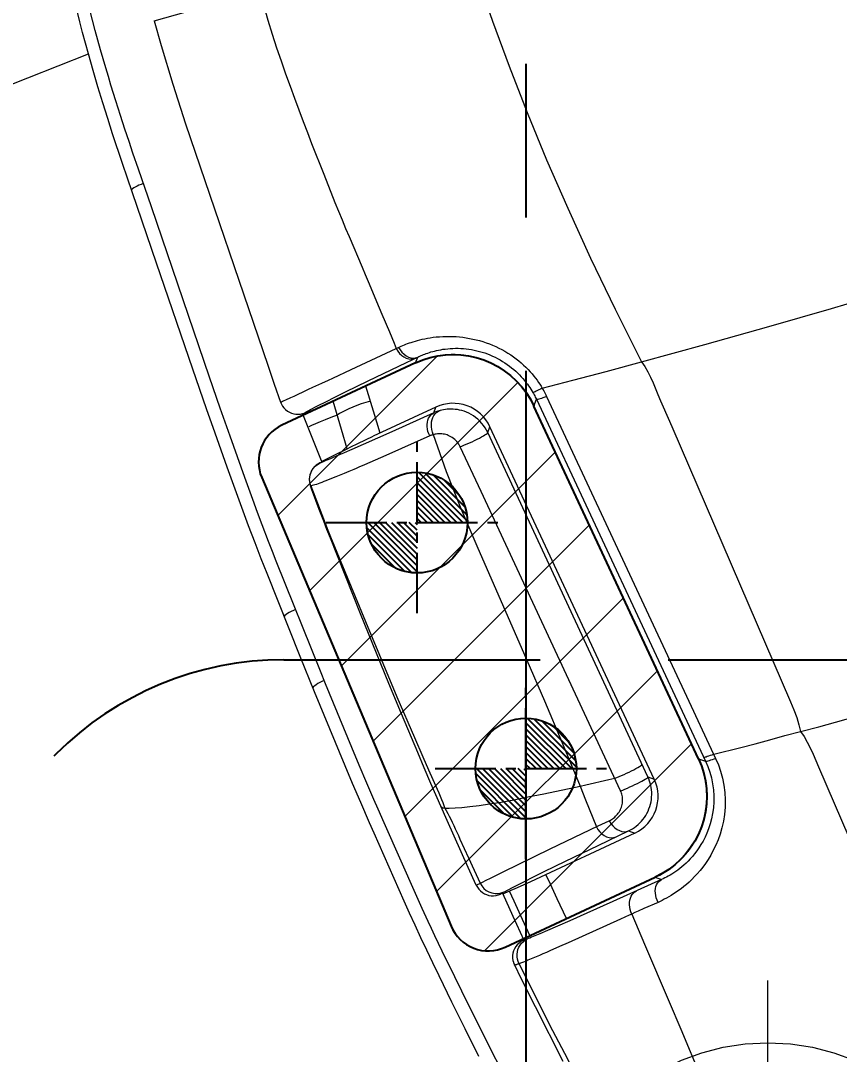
# Model space of a CAD drawing. Header units: inches. Extents: x 160917 to 162189, y -51061 to -50161.
# Drawn here: x 161479.9 to 161500.2, y -50367 to -50341.36 of the extents above; entities that cross this region are included whole.
import ezdxf

# ---------------------------------------------------------------- set-up
doc = ezdxf.new("R2010")
doc.units = ezdxf.units.IN
doc.header["$LTSCALE"] = 2
doc.header["$MEASUREMENT"] = 0
for name, pattern in [('ACAD_ISO02W100', [15, 12, -3]), ('CENTER', [50.8, 31.75, -6.35, 6.35, -6.35]), ('CENTER2', [1.125, 0.75, -0.125, 0.125, -0.125]), ('HIDDEN', [9.525, 6.35, -3.175])]:
    doc.linetypes.add(name, pattern=pattern)
for name, color, linetype in [('DEFAULT_1', 7, 'CENTER'), ('PIN', 4, 'CONTINUOUS'), ('SCREW', 52, 'HIDDEN'), ('y-cut', 7, 'CONTINUOUS'), ('壓塊', 157, 'CONTINUOUS')]:
    doc.layers.add(name, color=color, linetype=linetype)
for name, color, linetype, lineweight in [('dim', 3, 'CONTINUOUS', 15), ('PRODUCT', 1, 'CONTINUOUS', 15), ('截面', 191, 'CONTINUOUS', 15), ('枕位', 75, 'CONTINUOUS', 15), ('螺絲', 42, 'ACAD_ISO02W100', 15)]:
    doc.layers.add(name, color=color, linetype=linetype, lineweight=lineweight)
doc.styles.add('ROMANC', font='romanc', dxfattribs={"width": 0.6, "height": 1})

# ---------------------------------------------------------------- blocks, each defined once
blk = doc.blocks.new('20160823.165622')
at = {"layer": '截面', "linetype": 'Continuous', "ltscale": 0.3}
h = blk.add_hatch(dxfattribs=at)
h.set_pattern_fill('ANSI31', color=256, scale=15, style=0)
h.set_pattern_definition([(45, (-3383.3948, 1002.8706), (-1.3258252, 1.3258252), [])])
h.paths.add_polyline_path([(-73.824, 61.266, 1), (-92.824, 61.266, 1)])
h.paths.add_polyline_path([(-22.197, 84.62, 0.373533), (-22.044, 83.982), (-17.561, 80.78), (-17.398, 80.674), (-17.228, 80.584), (-17.053, 80.509), (-16.871, 80.45), (-16.682, 80.406), (-16.492, 80.379), (-16.3, 80.369), (-16.106, 80.375), (-15.915, 80.399), (-15.727, 80.439), (-15.542, 80.495), (-15.363, 80.567), (-15.192, 80.655), (-15.028, 80.757), (-14.874, 80.873), (-14.732, 81.001), (-14.601, 81.141), (-14.481, 81.295), (-6.885, 91.928), (-6.779, 92.091), (-6.689, 92.26), (-6.615, 92.435), (-6.555, 92.618), (-6.511, 92.807), (-6.484, 92.997), (-6.474, 93.19), (-6.481, 93.384), (-6.504, 93.575), (-6.545, 93.764), (-6.602, 93.95), (-6.674, 94.128), (-6.761, 94.3), (-6.864, 94.465), (-6.98, 94.619), (-7.108, 94.761), (-7.249, 94.893), (-7.403, 95.013), (-12.093, 98.364, 0.382846), (-12.756, 98.29), (-13.983, 96.876), (-15.164, 95.437), (-16.3, 93.973), (-17.39, 92.485), (-18.435, 90.971), (-19.438, 89.428), (-20.4, 87.855), (-21.32, 86.252)])
h.paths.add_polyline_path([(-3.987, 77.836), (-3.979, 77.644), (-3.954, 77.453), (-3.912, 77.264), (-3.854, 77.08), (-3.78, 76.902), (-3.691, 76.73), (-3.588, 76.568), (-3.471, 76.416), (-3.34, 76.274), (-3.199, 76.144), (-3.048, 76.028), (-2.886, 75.925), (-2.714, 75.835), (2.724, 73.299, 0.401701), (3.379, 73.522), (4.215, 75.163), (5.025, 76.816), (5.808, 78.481), (6.564, 80.157), (7.293, 81.844), (7.996, 83.545), (8.673, 85.26), (9.324, 86.988), (9.949, 88.728, 0.385263), (9.688, 89.347), (4.684, 91.68), (4.503, 91.755), (4.32, 91.812), (4.133, 91.854), (3.942, 91.879), (3.748, 91.888), (3.555, 91.879), (3.363, 91.854), (3.173, 91.812), (2.989, 91.754), (2.811, 91.68), (2.638, 91.59), (2.476, 91.487), (2.323, 91.369), (2.18, 91.238), (2.051, 91.097), (1.935, 90.946), (1.832, 90.784), (1.742, 90.612), (-3.779, 78.772), (-3.854, 78.591), (-3.912, 78.408), (-3.953, 78.221), (-3.978, 78.03)])
h.paths.add_polyline_path([(-5.724, 139.049), (-5.562, 128.95), (-5.55, 128.785), (-5.523, 128.627), (-5.479, 128.473), (-5.418, 128.324), (-5.342, 128.179), (-5.252, 128.045), (-5.148, 127.921), (-5.031, 127.808), (-4.904, 127.708), (-4.767, 127.622), (-4.62, 127.551), (-4.469, 127.495), (-4.314, 127.456), (-4.155, 127.434), (-3.99, 127.427), (9.395, 127.642), (9.56, 127.653), (9.718, 127.681), (9.872, 127.725), (10.021, 127.785), (10.166, 127.862), (10.3, 127.951), (10.424, 128.055), (10.537, 128.173), (10.637, 128.3), (10.723, 128.437), (10.794, 128.583), (10.85, 128.735), (10.889, 128.89), (10.911, 129.049), (10.918, 129.214), (10.76, 139.065, 0.409527), (10.26, 139.557), (-5.224, 139.557, 0.418916)])
h.paths.add_polyline_path([(-93.609, 92.793), (-93.598, 92.6), (-93.571, 92.41), (-93.527, 92.221), (-93.467, 92.038), (-93.392, 91.862), (-93.302, 91.692), (-93.196, 91.529), (-87.589, 83.68), (-87.469, 83.527), (-87.339, 83.387), (-87.197, 83.26), (-87.043, 83.144), (-86.879, 83.041), (-86.707, 82.954), (-86.528, 82.882), (-86.342, 82.825), (-86.153, 82.785), (-85.961, 82.761), (-85.766, 82.755), (-85.573, 82.765), (-85.382, 82.792), (-85.193, 82.836), (-85.01, 82.896), (-84.834, 82.971), (-84.665, 83.061), (-84.501, 83.167), (-81.445, 85.35, 0.414214), (-81.213, 86.745), (-88.229, 96.567, 0.414214), (-89.624, 96.799), (-92.686, 94.612), (-92.838, 94.492), (-92.978, 94.362), (-93.105, 94.22), (-93.221, 94.067), (-93.323, 93.903), (-93.411, 93.732), (-93.482, 93.553), (-93.539, 93.367), (-93.579, 93.179), (-93.602, 92.987)])
h.paths.add_polyline_path([(-111.785, 86.571), (-107.088, 75.443, 0.425093), (-105.745, 74.926), (-102.029, 76.658), (-101.856, 76.748), (-101.694, 76.852), (-101.543, 76.968), (-101.401, 77.098), (-101.269, 77.241), (-101.151, 77.394), (-101.048, 77.557), (-100.958, 77.729), (-100.883, 77.908), (-100.825, 78.092), (-100.783, 78.282), (-100.758, 78.473), (-100.75, 78.666), (-100.758, 78.859), (-100.783, 79.05), (-100.825, 79.235), (-100.882, 79.418), (-100.956, 79.597), (-105.034, 88.343), (-105.124, 88.515), (-105.227, 88.677), (-105.343, 88.829), (-105.473, 88.97), (-105.616, 89.102), (-105.769, 89.219), (-105.931, 89.323), (-106.103, 89.412), (-106.281, 89.486), (-106.465, 89.544), (-106.654, 89.586), (-106.845, 89.611), (-107.037, 89.62), (-107.231, 89.611), (-107.421, 89.586), (-107.607, 89.545), (-107.789, 89.487), (-107.969, 89.413), (-111.286, 87.866, 0.403417)])
h.paths.add_polyline_path([(6.029, 102.701), (6.04, 102.519), (6.066, 102.34), (6.108, 102.163), (6.164, 101.988), (6.233, 101.819), (6.317, 101.657), (6.414, 101.501), (6.524, 101.355), (6.645, 101.218), (6.777, 101.091), (6.919, 100.976), (7.07, 100.873), (7.229, 100.783), (7.395, 100.706), (7.565, 100.644), (7.74, 100.596), (7.921, 100.561), (12.733, 99.863, 0.404229), (13.297, 100.269), (13.602, 102.074), (13.869, 103.881), (14.097, 105.692), (14.286, 107.505), (14.436, 109.321), (14.547, 111.142), (14.62, 112.97), (14.653, 114.804), (14.648, 116.644, 0.410269), (14.148, 117.137), (8.99, 117.137), (8.803, 117.129), (8.62, 117.106), (8.441, 117.068), (8.264, 117.014), (8.091, 116.945), (7.925, 116.863), (7.767, 116.767), (7.616, 116.658), (7.476, 116.537), (7.347, 116.404), (7.228, 116.261), (7.122, 116.109), (7.03, 115.948), (6.951, 115.78), (6.887, 115.606), (6.838, 115.43), (6.803, 115.248), (6.784, 115.062), (6.032, 102.885)])
h.paths.add_polyline_path([(-9.989, 114.513), (-9.984, 112.88), (-9.966, 111.248), (-9.933, 109.616), (-9.886, 107.984), (-9.826, 106.353), (-9.751, 104.722), (-9.663, 103.091, 0.356031), (-9.235, 102.625), (-4.838, 101.987), (-4.633, 101.967), (-4.431, 101.966), (-4.231, 101.983), (-4.032, 102.018), (-3.835, 102.073), (-3.646, 102.144), (-3.464, 102.233), (-3.289, 102.339), (-3.126, 102.459), (-2.975, 102.594), (-2.835, 102.744), (-2.711, 102.904), (-2.603, 103.075), (-2.509, 103.256), (-2.434, 103.444), (-2.376, 103.636), (-2.336, 103.834), (-2.313, 104.038), (-1.58, 115.926), (-1.577, 116.128), (-1.592, 116.327), (-1.625, 116.522), (-1.675, 116.716), (-1.743, 116.905), (-1.828, 117.086), (-1.929, 117.259), (-2.046, 117.424), (-2.176, 117.576), (-2.32, 117.715), (-2.477, 117.842), (-2.643, 117.954), (-2.819, 118.049), (-3.004, 118.129), (-3.194, 118.191), (-3.387, 118.236), (-3.584, 118.263), (-3.787, 118.273), (-9.457, 118.273, 0.408821), (-9.957, 117.782), (-9.98, 116.147)])
h.paths.add_polyline_path([(-117.289, 114.429), (-117.278, 113.089), (-117.245, 111.75), (-117.188, 110.413), (-117.108, 109.078), (-117.005, 107.746), (-116.879, 106.413), (-116.73, 105.082), (-116.557, 103.75), (-116.36, 102.42, 0.411006), (-115.229, 101.585), (-112.19, 102.026), (-112.009, 102.06), (-111.833, 102.108), (-111.663, 102.171), (-111.498, 102.247), (-111.338, 102.338), (-111.187, 102.441), (-111.045, 102.556), (-110.912, 102.683), (-110.791, 102.82), (-110.682, 102.967), (-110.585, 103.122), (-110.501, 103.285), (-110.431, 103.453), (-110.375, 103.628), (-110.334, 103.806), (-110.308, 103.984), (-110.297, 104.166), (-110.3, 104.35), (-110.855, 113.353), (-110.875, 113.54), (-110.91, 113.721), (-110.959, 113.898), (-111.023, 114.071), (-111.102, 114.24), (-111.194, 114.4), (-111.3, 114.552), (-111.418, 114.696), (-111.548, 114.828), (-111.688, 114.949), (-111.839, 115.059), (-111.997, 115.155), (-112.162, 115.237), (-112.335, 115.306), (-112.512, 115.359), (-112.691, 115.397), (-112.874, 115.42), (-113.061, 115.428), (-116.289, 115.428, 0.41394)])
h.paths.add_polyline_path([(-99.071, 114.42), (-99.068, 114.217), (-98.561, 105.996), (-98.539, 105.794), (-98.5, 105.598), (-98.443, 105.408), (-98.369, 105.222), (-98.277, 105.042), (-98.171, 104.872), (-98.049, 104.712), (-97.911, 104.563), (-97.762, 104.428), (-97.601, 104.307), (-97.429, 104.2), (-97.249, 104.11), (-97.061, 104.038), (-96.867, 103.982), (-96.67, 103.944), (-96.472, 103.924), (-96.272, 103.923), (-96.07, 103.939), (-93.042, 104.307, 0.379232), (-92.163, 105.3), (-92.163, 115.564, 0.414214), (-93.163, 116.564), (-96.863, 116.564), (-97.065, 116.555), (-97.262, 116.528), (-97.455, 116.483), (-97.644, 116.421), (-97.829, 116.341), (-98.005, 116.246), (-98.172, 116.134), (-98.329, 116.007), (-98.473, 115.868), (-98.603, 115.716), (-98.72, 115.551), (-98.821, 115.378), (-98.905, 115.196), (-98.974, 115.007), (-99.024, 114.813), (-99.057, 114.618)])
at = {"layer": 'y-cut', "linetype": 'ByBlock'}
for p, q in [((-107.969, 89.413), (-111.286, 87.866)), ((-100.956, 79.597), (-105.034, 88.343)), ((-111.785, 86.571), (-107.088, 75.443)), ((-105.745, 74.926), (-102.029, 76.658))]:
    blk.add_line(p, q, dxfattribs=at)
for points in [[(-107.969, 89.413), (-107.789, 89.487), (-107.607, 89.545), (-107.421, 89.586), (-107.231, 89.611), (-107.037, 89.62), (-106.845, 89.611), (-106.654, 89.586), (-106.465, 89.544), (-106.281, 89.486), (-106.103, 89.412), (-105.931, 89.323), (-105.769, 89.219), (-105.616, 89.102), (-105.473, 88.97), (-105.343, 88.829), (-105.227, 88.677), (-105.124, 88.515), (-105.034, 88.343)], [(-100.956, 79.597), (-100.882, 79.418), (-100.825, 79.235), (-100.783, 79.05), (-100.758, 78.859), (-100.75, 78.666), (-100.758, 78.473), (-100.783, 78.282), (-100.825, 78.092), (-100.883, 77.908), (-100.958, 77.729), (-101.048, 77.557), (-101.151, 77.394), (-101.269, 77.241), (-101.401, 77.098), (-101.543, 76.968), (-101.694, 76.852), (-101.856, 76.748), (-102.029, 76.658)]]:
    blk.add_lwpolyline(points, dxfattribs=at)
for centre, start, end in [((-110.863, 86.96), 115, 202.88), ((-106.167, 75.832), 202.88, 295)]:
    blk.add_arc(centre, 1, start, end, dxfattribs=at)
blk = doc.blocks.new('20140813.092309')
at = {"layer": '螺絲', "color": 137, "linetype": 'CENTER', "ltscale": 0.25}
for p, q in [((0, -7.042), (0, 7.042)), ((-7, 0), (7, 0))]:
    blk.add_line(p, q, dxfattribs=at)
at = {"layer": '螺絲', "color": 137, "linetype": 'Continuous'}
blk.add_lwpolyline([(-1.443, 2.5), (-2.887, 0), (-1.443, -2.5), (1.443, -2.5), (2.887, 0), (1.443, 2.5)], close=True, dxfattribs=at)
at = {"layer": '螺絲', "color": 137, "linetype": 'HIDDEN'}
blk.add_circle((0, 0), 5.5, dxfattribs=at)
at = {"layer": '螺絲', "color": 137}
for radius in [5, 3]:
    blk.add_circle((0, 0), radius, dxfattribs=at)
at = {"layer": 'dim', "style": 'ROMANC', "width": 0.8}
blk.add_text('M6', height=3.1716, dxfattribs=at).set_placement((-2.976, -1.589))

msp = doc.modelspace()

# ---------------------------------------------------------------- hatches: boundary and pattern name
at = {"layer": 'PIN', "linetype": 'Continuous'}
h = msp.add_hatch(dxfattribs=at)
h.set_pattern_fill('ANSI31', color=6, scale=0.833333, angle=90, style=0)
h.set_pattern_definition([(135, (161660.7966, -50365.67762), (-0.073656956, -0.073656956), [])])
h.paths.add_polyline_path([(161489.728, -50353.811), (161488.478, -50353.811, 0.414214), (161489.728, -50355.061)])
h.paths.add_polyline_path([(161489.728, -50352.561), (161489.728, -50353.811), (161490.978, -50353.811, 0.414214)])
h = msp.add_hatch(dxfattribs=at)
h.set_pattern_fill('ANSI31', color=6, scale=0.833333, angle=90, style=0)
h.set_pattern_definition([(135, (161663.4966, -50371.77762), (-0.073656956, -0.073656956), [])])
h.paths.add_polyline_path([(161492.428, -50359.911), (161491.178, -50359.911, 0.414214), (161492.428, -50361.161)])
h.paths.add_polyline_path([(161492.428, -50358.661), (161492.428, -50359.911), (161493.678, -50359.911, 0.414214)])

# ---------------------------------------------------------------- linework, layer by layer
at = {"layer": 'DEFAULT_1', "color": 2, "linetype": 'CENTER', "ltscale": 0.3}
msp.add_line((161492.428, -50289.092), (161492.428, -50388.532), dxfattribs=at)
at = {"layer": 'PIN', "color": 6, "linetype": 'CENTER2'}
for p, q in [((161489.728, -50356.061), (161489.728, -50351.561)), ((161487.478, -50353.811), (161491.978, -50353.811)), ((161492.428, -50362.161), (161492.428, -50357.661)), ((161490.178, -50359.911), (161494.678, -50359.911))]:
    msp.add_line(p, q, dxfattribs=at)
at = {"layer": 'PIN', "color": 6, "linetype": 'Continuous'}
for centre in [(161489.728, -50353.811), (161492.428, -50359.911)]:
    msp.add_circle(centre, 1.25, dxfattribs=at)
at = {"layer": 'PRODUCT', "linetype": 'ByBlock'}
for p, q in [((161483.21, -50341.365), (161490.871, -50339.21)), ((161482.376, -50343.718), (161482.26, -50343.355)), ((161482.485, -50344.053), (161482.376, -50343.718)), ((161482.587, -50344.364), (161482.485, -50344.053)), ((161483.99, -50343.921), (161486.025, -50349.906)), ((161482.684, -50344.652), (161482.587, -50344.364)), ((161482.819, -50345.047), (161482.684, -50344.652)), ((161482.546, -50345.267), (161482.425, -50344.91)), ((161483.142, -50345.981), (161482.819, -50345.047)), ((161487.416, -50345.168), (161487.693, -50345.87)), ((161484.581, -50350.207), (161483.142, -50345.981)), ((161488.517, -50347.833), (161488.787, -50348.489)), ((161500.006, -50348.501), (161501.425, -50348.085)), ((161498.45, -50348.948), (161500.006, -50348.501)), ((161496.865, -50349.394), (161498.45, -50348.948)), ((161495.294, -50349.825), (161496.865, -50349.394)), ((161488.092, -50350.017), (161489.089, -50349.553)), ((161489.089, -50349.553), (161489.211, -50349.495)), ((161489.466, -50349.842), (161489.744, -50349.709)), ((161489.692, -50349.852), (161489.744, -50349.709)), ((161486.025, -50349.906), (161486.189, -50350.381)), ((161486.375, -50351.399), (161489.692, -50349.852)), ((161488.514, -50350.299), (161489.466, -50349.842)), ((161494.414, -50350.062), (161495.294, -50349.825)), ((161484.508, -50350.991), (161484.169, -50350.011)), ((161484.848, -50350.976), (161484.581, -50350.207)), ((161487.532, -50350.279), (161487.638, -50350.23)), ((161487.638, -50350.23), (161488.092, -50350.017)), ((161493.591, -50350.279), (161494.414, -50350.062)), ((161486.189, -50350.381), (161486.344, -50350.823)), ((161487.037, -50350.505), (161487.142, -50350.456)), ((161487.653, -50350.798), (161488.46, -50350.427)), ((161487.951, -50350.573), (161488.514, -50350.299)), ((161488.647, -50351.05), (161488.46, -50350.427)), ((161492.831, -50350.476), (161493.591, -50350.279)), ((161486.471, -50350.77), (161486.601, -50350.711)), ((161486.601, -50350.711), (161486.682, -50350.673)), ((161486.682, -50350.673), (161486.746, -50350.643)), ((161486.746, -50350.643), (161486.941, -50350.55)), ((161486.941, -50350.55), (161487.037, -50350.505)), ((161487.466, -50350.814), (161487.691, -50350.701)), ((161487.691, -50350.701), (161487.951, -50350.573)), ((161492.552, -50350.777), (161492.469, -50350.64)), ((161492.499, -50350.687), (161492.568, -50350.805)), ((161492.603, -50350.585), (161492.598, -50350.584)), ((161492.627, -50350.922), (161492.687, -50350.755)), ((161492.687, -50350.755), (161496.881, -50359.731)), ((161492.923, -50350.647), (161492.94, -50350.682)), ((161484.721, -50351.597), (161484.508, -50350.991)), ((161485.091, -50351.668), (161484.848, -50350.976)), ((161486.378, -50350.81), (161486.385, -50350.808)), ((161487.049, -50351.028), (161487.087, -50351.008)), ((161487.087, -50351.008), (161487.134, -50350.983)), ((161487.134, -50350.983), (161487.192, -50350.953)), ((161487.192, -50350.953), (161487.295, -50350.9)), ((161487.295, -50350.9), (161487.466, -50350.814)), ((161487.653, -50350.798), (161487.346, -50350.934)), ((161487.853, -50351.501), (161487.652, -50350.803)), ((161488.134, -50350.95), (161488.038, -50350.991)), ((161490.197, -50350.947), (161488.643, -50351.672)), ((161490.146, -50351.088), (161490.197, -50350.947)), ((161492.627, -50350.922), (161492.552, -50350.778)), ((161492.568, -50350.805), (161492.627, -50350.922)), ((161492.627, -50350.922), (161496.705, -50359.667)), ((161495.831, -50350.944), (161496.042, -50351.428)), ((161486.891, -50351.113), (161486.96, -50351.081)), ((161486.891, -50351.113), (161487.368, -50352.31)), ((161487.01, -50351.049), (161487.028, -50351.039)), ((161487.028, -50351.039), (161487.049, -50351.028)), ((161487.806, -50351.109), (161487.751, -50351.146)), ((161488.813, -50351.592), (161488.647, -50351.05)), ((161490.146, -50351.088), (161489.106, -50351.558)), ((161487.993, -50351.98), (161487.853, -50351.501)), ((161491.48, -50351.581), (161491.534, -50351.433)), ((161495.611, -50360.176), (161491.534, -50351.433)), ((161496.042, -50351.428), (161498.985, -50358.256)), ((161485.021, -50352.438), (161484.721, -50351.597)), ((161485.458, -50352.695), (161485.091, -50351.668)), ((161488.263, -50351.851), (161488.643, -50351.672)), ((161489.106, -50351.558), (161488.396, -50351.875)), ((161490.042, -50351.663), (161488.956, -50352.147)), ((161495.454, -50360.119), (161491.48, -50351.581)), ((161487.672, -50352.138), (161487.993, -50351.98)), ((161488.115, -50352), (161487.918, -50352.085)), ((161487.993, -50351.98), (161488.084, -50351.936)), ((161488.084, -50351.936), (161488.263, -50351.851)), ((161488.396, -50351.875), (161488.115, -50352)), ((161491.32, -50353.039), (161490.801, -50351.929)), ((161487.362, -50352.293), (161487.473, -50352.236)), ((161487.473, -50352.236), (161487.672, -50352.138)), ((161487.918, -50352.085), (161487.725, -50352.168)), ((161488.956, -50352.147), (161488.424, -50352.381)), ((161485.385, -50353.441), (161485.021, -50352.438)), ((161487.321, -50352.332), (161487.368, -50352.31)), ((161487.325, -50352.331), (161487.321, -50352.332)), ((161487.339, -50352.327), (161487.325, -50352.331)), ((161488.036, -50352.546), (161487.923, -50352.592)), ((161488.157, -50352.496), (161488.036, -50352.546)), ((161485.654, -50353.235), (161485.458, -50352.695)), ((161485.877, -50352.694), (161490.573, -50363.822)), ((161487.567, -50352.734), (161487.467, -50352.775)), ((161487.716, -50352.674), (161487.567, -50352.734)), ((161487.923, -50352.592), (161487.716, -50352.674)), ((161494.776, -50360.464), (161491.32, -50353.039)), ((161485.775, -50353.562), (161485.654, -50353.235)), ((161485.553, -50353.895), (161485.385, -50353.441)), ((161485.888, -50353.865), (161485.775, -50353.562)), ((161487.413, -50353.777), (161487.304, -50353.488)), ((161487.324, -50353.506), (161487.449, -50353.829)), ((161487.493, -50353.983), (161487.413, -50353.777)), ((161485.713, -50354.317), (161485.553, -50353.895)), ((161486.046, -50354.279), (161485.888, -50353.865)), ((161487.579, -50354.201), (161487.493, -50353.983)), ((161485.865, -50354.71), (161485.713, -50354.317)), ((161486.143, -50354.531), (161486.046, -50354.279)), ((161488.329, -50356.077), (161487.579, -50354.201)), ((161486.236, -50354.766), (161486.143, -50354.531)), ((161486.009, -50355.075), (161485.865, -50354.71)), ((161487.332, -50357.499), (161486.236, -50354.766)), ((161486.832, -50357.13), (161486.009, -50355.075)), ((161488.526, -50356.564), (161488.329, -50356.077)), ((161488.446, -50356.265), (161489.23, -50358.129)), ((161489.031, -50357.8), (161488.526, -50356.564)), ((161487.189, -50358.01), (161486.832, -50357.13)), ((161487.458, -50357.809), (161487.332, -50357.499)), ((161488.114, -50359.393), (161487.458, -50357.809)), ((161489.342, -50358.551), (161489.031, -50357.8)), ((161487.945, -50359.84), (161487.189, -50358.01)), ((161489.23, -50358.129), (161489.664, -50359.142)), ((161499.688, -50358.873), (161501.686, -50358.32)), ((161489.745, -50359.511), (161489.342, -50358.551)), ((161499.237, -50358.992), (161499.688, -50358.873)), ((161489.664, -50359.142), (161489.873, -50359.624)), ((161488.296, -50359.83), (161488.114, -50359.393)), ((161497.084, -50359.557), (161497.755, -50359.391)), ((161489.908, -50359.895), (161489.745, -50359.511)), ((161489.873, -50359.624), (161490.015, -50359.945)), ((161496.732, -50359.727), (161496.705, -50359.667)), ((161496.705, -50359.667), (161496.754, -50359.781)), ((161496.705, -50359.667), (161496.881, -50359.731)), ((161488.13, -50360.28), (161487.945, -50359.84)), ((161488.484, -50360.273), (161488.296, -50359.83)), ((161490.074, -50360.278), (161489.908, -50359.895)), ((161490.015, -50359.945), (161490.228, -50360.424)), ((161494.485, -50360.186), (161494.63, -50360.152)), ((161495.454, -50360.119), (161495.611, -50360.176)), ((161488.331, -50360.753), (161488.13, -50360.28)), ((161488.658, -50360.678), (161488.484, -50360.273)), ((161490.479, -50361.197), (161490.074, -50360.278)), ((161493.77, -50360.346), (161493.907, -50360.686)), ((161488.548, -50361.254), (161488.331, -50360.753)), ((161488.764, -50360.922), (161488.658, -50360.678)), ((161493.907, -50360.686), (161494.174, -50361.356)), ((161488.912, -50361.26), (161488.764, -50360.922)), ((161488.662, -50361.514), (161488.548, -50361.254)), ((161489.721, -50363.08), (161488.912, -50361.26)), ((161490.998, -50362.363), (161490.479, -50361.197)), ((161494.222, -50361.333), (161494.494, -50361.205)), ((161495.127, -50361.511), (161492.538, -50362.718)), ((161493.026, -50361.905), (161494.222, -50361.333)), ((161494.221, -50361.816), (161494.973, -50361.455)), ((161494.973, -50361.455), (161495.127, -50361.511)), ((161491.862, -50362.473), (161493.026, -50361.905)), ((161493.405, -50362.21), (161494.221, -50361.816)), ((161491.003, -50362.129), (161491.143, -50362.433)), ((161492.883, -50362.465), (161493.405, -50362.21)), ((161491.196, -50362.801), (161490.998, -50362.363)), ((161491.143, -50362.433), (161491.293, -50362.756)), ((161491.661, -50362.572), (161491.862, -50362.473)), ((161492.602, -50362.604), (161492.883, -50362.465)), ((161493.035, -50362.779), (161492.925, -50362.538)), ((161491.266, -50362.77), (161491.331, -50362.737)), ((161491.331, -50362.737), (161491.462, -50362.671)), ((161491.462, -50362.671), (161491.532, -50362.636)), ((161491.532, -50362.636), (161491.661, -50362.572)), ((161491.917, -50364.339), (161495.632, -50362.607)), ((161492.094, -50362.861), (161492.244, -50362.784)), ((161492.244, -50362.784), (161492.411, -50362.7)), ((161492.538, -50362.718), (161492.286, -50362.834)), ((161492.411, -50362.7), (161492.602, -50362.604)), ((161493.203, -50363.143), (161493.035, -50362.779)), ((161495.789, -50362.664), (161494.584, -50363.211)), ((161495.632, -50362.607), (161495.789, -50362.664)), ((161491.843, -50363.003), (161491.799, -50363.023)), ((161491.843, -50363.003), (161492.1, -50363.571)), ((161491.905, -50363.002), (161491.852, -50363.024)), ((161491.859, -50362.985), (161491.887, -50362.969)), ((161491.887, -50362.969), (161491.909, -50362.957)), ((161492.021, -50362.952), (161491.905, -50363.002)), ((161491.909, -50362.957), (161491.937, -50362.942)), ((161491.937, -50362.942), (161491.988, -50362.916)), ((161491.988, -50362.916), (161492.094, -50362.861)), ((161492.132, -50363.196), (161492.021, -50362.952)), ((161492.286, -50362.834), (161492.152, -50362.894)), ((161489.856, -50363.38), (161489.721, -50363.08)), ((161492.3, -50363.566), (161492.132, -50363.196)), ((161493.431, -50363.633), (161493.203, -50363.143)), ((161494.584, -50363.211), (161493.938, -50363.5)), ((161495.703, -50363.229), (161495.355, -50363.385)), ((161490.005, -50363.705), (161489.856, -50363.38)), ((161492.1, -50363.571), (161492.373, -50364.166)), ((161492.526, -50364.055), (161492.3, -50363.566)), ((161493.938, -50363.5), (161493.518, -50363.686)), ((161490.086, -50363.878), (161490.005, -50363.705)), ((161493.431, -50363.633), (161492.529, -50364.061)), ((161493.21, -50363.821), (161492.959, -50363.93)), ((161493.518, -50363.686), (161493.21, -50363.821)), ((161494.773, -50363.647), (161493.477, -50364.229)), ((161492.529, -50364.061), (161492.364, -50364.146)), ((161492.648, -50364.061), (161492.568, -50364.094)), ((161492.772, -50364.009), (161492.648, -50364.061)), ((161492.959, -50363.93), (161492.772, -50364.009)), ((161492.568, -50364.094), (161492.522, -50364.113)), ((161493.263, -50364.324), (161493.022, -50364.432)), ((161493.477, -50364.229), (161493.263, -50364.324)), ((161490.665, -50365.079), (161490.353, -50364.439)), ((161492.097, -50364.551), (161492.097, -50364.61)), ((161492.765, -50364.543), (161492.477, -50364.665)), ((161492.849, -50364.507), (161492.765, -50364.543)), ((161492.936, -50364.47), (161492.849, -50364.507)), ((161493.022, -50364.432), (161492.936, -50364.47)), ((161492.143, -50364.782), (161492.143, -50364.782)), ((161492.258, -50364.752), (161492.733, -50365.701)), ((161492.477, -50364.665), (161492.447, -50364.677)), ((161491.013, -50365.787), (161490.665, -50365.079)), ((161490.921, -50366.369), (161490.591, -50365.702)), ((161491.249, -50366.26), (161491.013, -50365.787)), ((161492.733, -50365.701), (161493.09, -50366.404)), ((161495.976, -50365.695), (161496.268, -50366.373)), ((161491.264, -50367.052), (161490.921, -50366.369)), ((161491.584, -50366.924), (161491.249, -50366.26)), ((161496.268, -50366.373), (161497.074, -50368.284)), ((161493.09, -50366.404), (161493.38, -50366.971)), ((161491.791, -50367.328), (161491.584, -50366.924)), ((161493.38, -50366.971), (161493.694, -50367.576))]:
    msp.add_line(p, q, dxfattribs=at)
for points in [[(161490.871, -50339.21), (161491.22, -50340.278), (161491.6, -50341.374), (161492.011, -50342.496), (161492.457, -50343.643), (161492.941, -50344.814), (161493.466, -50346.015), (161494.031, -50347.253), (161494.641, -50348.523), (161495.294, -50349.825)], [(161481.578, -50342.185), (161481.506, -50341.922), (161481.435, -50341.657), (161481.367, -50341.391), (161481.3, -50341.123), (161481.235, -50340.853), (161481.172, -50340.582), (161481.111, -50340.31), (161481.052, -50340.036), (161480.995, -50339.761)], [(161481.812, -50341.848), (161481.746, -50341.605), (161481.68, -50341.355), (161481.615, -50341.097), (161481.55, -50340.83), (161481.486, -50340.555), (161481.422, -50340.271)], [(161485.838, -50340.626), (161485.933, -50340.994), (161486.032, -50341.352), (161486.136, -50341.7), (161486.246, -50342.037), (161486.358, -50342.364), (161486.47, -50342.681), (161486.581, -50342.99), (161486.691, -50343.29), (161486.903, -50343.865)], [(161483.21, -50341.365), (161483.382, -50341.981), (161483.673, -50342.94), (161483.99, -50343.921)], [(161482.009, -50342.537), (161481.944, -50342.314), (161481.878, -50342.084), (161481.812, -50341.848)], [(161482.425, -50344.91), (161482.181, -50344.171), (161482.058, -50343.789), (161481.936, -50343.4), (161481.816, -50343.003), (161481.696, -50342.598), (161481.578, -50342.185)], [(161482.26, -50343.355), (161482.137, -50342.962), (161482.074, -50342.753), (161482.009, -50342.537)], [(161486.903, -50343.865), (161487.008, -50344.141), (161487.112, -50344.409), (161487.416, -50345.168)], [(161484.169, -50350.011), (161483.271, -50347.377), (161482.546, -50345.267)], [(161482.942, -50345.403), (161482.887, -50345.424), (161482.834, -50345.445), (161482.785, -50345.468), (161482.742, -50345.49), (161482.705, -50345.512), (161482.677, -50345.532), (161482.657, -50345.55), (161482.648, -50345.564)], [(161487.693, -50345.87), (161487.782, -50346.091), (161487.87, -50346.306), (161487.956, -50346.515), (161488.042, -50346.719), (161488.368, -50347.48)], [(161488.368, -50347.48), (161488.444, -50347.659), (161488.517, -50347.833)], [(161488.787, -50348.489), (161488.852, -50348.643), (161489.041, -50349.083)], [(161489.041, -50349.083), (161489.101, -50349.223), (161489.157, -50349.361), (161489.211, -50349.495)], [(161489.211, -50349.495), (161489.303, -50349.452), (161489.338, -50349.437), (161489.375, -50349.421), (161489.413, -50349.405), (161489.453, -50349.389), (161489.495, -50349.373), (161489.54, -50349.357), (161489.586, -50349.342), (161489.635, -50349.326), (161489.686, -50349.31), (161489.74, -50349.295), (161489.797, -50349.28), (161489.857, -50349.266), (161489.92, -50349.252), (161489.987, -50349.239), (161490.057, -50349.228), (161490.13, -50349.217), (161490.205, -50349.209), (161490.284, -50349.202), (161490.364, -50349.197), (161490.446, -50349.194), (161490.53, -50349.194), (161490.614, -50349.196), (161490.698, -50349.2), (161490.782, -50349.207), (161490.866, -50349.217), (161490.949, -50349.228), (161491.032, -50349.243), (161491.115, -50349.259), (161491.197, -50349.278), (161491.279, -50349.3), (161491.36, -50349.324), (161491.441, -50349.35), (161491.522, -50349.38), (161491.602, -50349.411), (161491.68, -50349.446), (161491.757, -50349.483), (161491.833, -50349.522), (161491.908, -50349.563), (161491.98, -50349.607), (161492.051, -50349.653), (161492.119, -50349.701), (161492.186, -50349.75), (161492.25, -50349.801), (161492.312, -50349.853), (161492.371, -50349.907), (161492.428, -50349.961), (161492.481, -50350.015), (161492.532, -50350.07), (161492.579, -50350.124), (161492.624, -50350.178), (161492.666, -50350.231), (161492.705, -50350.283), (161492.74, -50350.334), (161492.773, -50350.383), (161492.803, -50350.43), (161492.831, -50350.476)], [(161489.27, -50349.468), (161489.309, -50349.531), (161489.355, -50349.588), (161489.406, -50349.637), (161489.461, -50349.677), (161489.519, -50349.706), (161489.578, -50349.724), (161489.636, -50349.731), (161489.692, -50349.726), (161489.744, -50349.709)], [(161489.211, -50349.495), (161489.25, -50349.558), (161489.296, -50349.615), (161489.348, -50349.664), (161489.404, -50349.704), (161489.462, -50349.733), (161489.521, -50349.751), (161489.58, -50349.758), (161489.636, -50349.752), (161489.689, -50349.735)], [(161490.049, -50349.722), (161489.971, -50349.744), (161489.897, -50349.769), (161489.826, -50349.795), (161489.757, -50349.822), (161489.692, -50349.852)], [(161489.744, -50349.709), (161489.771, -50349.696), (161489.798, -50349.684), (161489.827, -50349.671), (161489.857, -50349.658), (161489.889, -50349.645), (161489.923, -50349.632), (161489.958, -50349.619), (161489.995, -50349.607), (161490.034, -50349.594), (161490.074, -50349.581), (161490.117, -50349.569), (161490.163, -50349.557), (161490.211, -50349.546), (161490.261, -50349.535), (161490.314, -50349.525), (161490.37, -50349.515), (161490.428, -50349.507), (161490.488, -50349.5), (161490.55, -50349.495), (161490.615, -50349.492), (161490.68, -50349.49), (161490.746, -50349.49), (161490.813, -50349.493), (161490.88, -50349.497), (161490.947, -50349.504), (161491.014, -50349.512), (161491.08, -50349.523), (161491.146, -50349.535), (161491.212, -50349.55), (161491.277, -50349.567), (161491.343, -50349.586), (161491.407, -50349.606), (161491.472, -50349.63), (161491.536, -50349.655), (161491.6, -50349.682), (161491.663, -50349.712), (161491.725, -50349.743), (161491.786, -50349.777), (161491.846, -50349.813), (161491.905, -50349.85), (161491.963, -50349.889), (161492.018, -50349.93), (161492.073, -50349.972), (161492.125, -50350.015), (161492.175, -50350.06), (161492.223, -50350.105), (161492.269, -50350.15), (161492.313, -50350.196), (161492.354, -50350.242), (161492.393, -50350.288), (161492.429, -50350.334), (161492.463, -50350.379), (161492.495, -50350.423), (161492.524, -50350.465), (161492.551, -50350.506), (161492.575, -50350.546), (161492.598, -50350.584)], [(161489.988, -50349.739), (161490.148, -50349.697), (161490.315, -50349.667), (161490.487, -50349.649), (161490.664, -50349.645), (161490.844, -50349.656), (161491.025, -50349.682), (161491.204, -50349.723), (161491.38, -50349.778), (161491.55, -50349.848), (161491.709, -50349.93), (161491.858, -50350.022), (161491.994, -50350.122), (161492.119, -50350.228), (161492.231, -50350.339), (161492.331, -50350.453), (161492.421, -50350.569), (161492.499, -50350.687)], [(161490.885, -50349.66), (161490.779, -50349.651), (161490.676, -50349.646), (161490.577, -50349.645), (161490.481, -50349.65), (161490.388, -50349.658), (161490.298, -50349.669), (161490.212, -50349.684), (161490.129, -50349.702), (161490.049, -50349.722)], [(161491.22, -50349.726), (161491.105, -50349.698), (161490.994, -50349.676)], [(161489.692, -50349.852), (161489.836, -50349.791), (161489.982, -50349.741)], [(161492.469, -50350.64), (161492.377, -50350.511), (161492.277, -50350.389), (161492.169, -50350.276), (161492.056, -50350.172), (161491.939, -50350.079), (161491.818, -50349.996), (161491.696, -50349.923), (161491.576, -50349.86), (161491.455, -50349.807), (161491.336, -50349.763)], [(161495.294, -50349.825), (161495.379, -50349.943), (161495.454, -50350.07), (161495.52, -50350.205), (161495.581, -50350.346), (161495.701, -50350.639)], [(161487.142, -50350.456), (161487.368, -50350.354), (161487.532, -50350.279)], [(161492.831, -50350.476), (161492.788, -50350.499), (161492.748, -50350.52), (161492.712, -50350.538), (161492.68, -50350.554), (161492.653, -50350.566), (161492.63, -50350.576), (161492.614, -50350.582), (161492.603, -50350.585)], [(161492.831, -50350.476), (161492.85, -50350.51), (161492.869, -50350.544), (161492.888, -50350.578), (161492.906, -50350.613), (161492.923, -50350.647)], [(161492.598, -50350.584), (161492.614, -50350.612), (161492.63, -50350.64), (161492.645, -50350.669), (161492.659, -50350.698), (161492.674, -50350.726), (161492.687, -50350.755)], [(161492.94, -50350.682), (161492.894, -50350.701), (161492.851, -50350.717), (161492.812, -50350.731), (161492.778, -50350.742), (161492.748, -50350.751), (161492.724, -50350.757), (161492.706, -50350.759), (161492.693, -50350.759), (161492.687, -50350.755)], [(161492.94, -50350.682), (161496.526, -50358.363), (161497.131, -50359.658)], [(161495.701, -50350.639), (161495.764, -50350.79), (161495.831, -50350.944)], [(161486.344, -50350.823), (161486.345, -50350.822), (161486.347, -50350.822), (161486.349, -50350.821), (161486.351, -50350.821), (161486.354, -50350.82), (161486.358, -50350.818)], [(161486.344, -50350.823), (161486.366, -50350.874), (161486.394, -50350.923), (161486.429, -50350.968)], [(161486.362, -50350.817), (161486.367, -50350.815), (161486.372, -50350.813), (161486.393, -50350.804)], [(161486.393, -50350.804), (161486.402, -50350.801), (161486.421, -50350.792)], [(161486.421, -50350.792), (161486.432, -50350.787), (161486.471, -50350.77)], [(161486.429, -50350.968), (161486.469, -50351.009), (161486.514, -50351.045), (161486.563, -50351.074), (161486.616, -50351.097), (161486.671, -50351.113), (161486.726, -50351.122), (161486.782, -50351.123), (161486.836, -50351.119), (161486.889, -50351.107)], [(161487.346, -50350.934), (161487.094, -50351.045), (161486.989, -50351.09), (161486.897, -50351.129)], [(161488.038, -50350.991), (161487.951, -50351.031), (161487.873, -50351.071), (161487.806, -50351.109)], [(161488.571, -50350.797), (161488.456, -50350.833), (161488.345, -50350.87), (161488.237, -50350.91), (161488.134, -50350.95)], [(161491.48, -50351.581), (161491.45, -50351.521), (161491.415, -50351.462), (161491.376, -50351.406), (161491.332, -50351.351), (161491.284, -50351.298), (161491.233, -50351.25), (161491.18, -50351.206), (161491.124, -50351.166), (161491.067, -50351.131), (161491.01, -50351.1), (161490.953, -50351.074), (161490.896, -50351.052), (161490.84, -50351.035), (161490.784, -50351.021), (161490.73, -50351.01), (161490.677, -50351.003), (161490.625, -50350.998), (161490.574, -50350.996), (161490.525, -50350.997), (161490.477, -50351), (161490.43, -50351.005), (161490.385, -50351.012), (161490.342, -50351.021), (161490.3, -50351.032)], [(161486.96, -50351.081), (161486.96, -50351.081), (161486.961, -50351.08), (161486.962, -50351.079), (161486.963, -50351.078), (161486.965, -50351.077), (161486.967, -50351.075), (161486.969, -50351.073), (161486.972, -50351.071), (161486.976, -50351.069), (161486.98, -50351.067), (161486.985, -50351.064), (161486.99, -50351.061), (161486.996, -50351.057), (161487.003, -50351.053), (161487.01, -50351.049)], [(161487.751, -50351.145), (161487.592, -50351.206), (161487.449, -50351.262), (161487.322, -50351.313)], [(161490.042, -50351.663), (161490.017, -50351.607), (161489.998, -50351.549), (161489.985, -50351.491), (161489.978, -50351.432), (161489.978, -50351.375), (161489.984, -50351.32), (161489.997, -50351.268), (161490.016, -50351.221), (161490.041, -50351.178), (161490.071, -50351.141), (161490.107, -50351.111), (161490.146, -50351.088)], [(161490.131, -50351.631), (161490.109, -50351.569), (161490.093, -50351.506), (161490.085, -50351.441), (161490.083, -50351.377), (161490.089, -50351.315), (161490.102, -50351.256), (161490.121, -50351.202), (161490.147, -50351.153), (161490.178, -50351.111), (161490.215, -50351.076), (161490.256, -50351.049), (161490.3, -50351.032)], [(161490.3, -50351.032), (161490.273, -50351.039), (161490.247, -50351.048), (161490.221, -50351.057), (161490.195, -50351.066), (161490.17, -50351.077), (161490.146, -50351.088)], [(161487.322, -50351.313), (161487.21, -50351.362), (161487.111, -50351.407), (161487.046, -50351.438)], [(161490.131, -50351.631), (161490.115, -50351.635), (161490.1, -50351.64), (161490.085, -50351.645), (161490.071, -50351.651), (161490.056, -50351.656), (161490.042, -50351.663)], [(161490.801, -50351.929), (161490.784, -50351.896), (161490.764, -50351.863), (161490.742, -50351.832), (161490.718, -50351.802), (161490.69, -50351.773), (161490.662, -50351.747), (161490.632, -50351.723), (161490.6, -50351.701), (161490.568, -50351.682), (161490.535, -50351.665), (161490.503, -50351.651), (161490.471, -50351.639), (161490.439, -50351.63), (161490.407, -50351.622), (161490.377, -50351.617), (161490.346, -50351.613), (161490.317, -50351.611), (161490.288, -50351.61), (161490.26, -50351.611), (161490.232, -50351.613), (161490.206, -50351.616), (161490.18, -50351.62), (161490.155, -50351.625), (161490.131, -50351.631)], [(161490.131, -50351.631), (161490.45, -50352.544), (161490.814, -50353.462), (161491.207, -50354.387), (161492.451, -50357.227)], [(161490.801, -50351.929), (161490.852, -50351.91), (161490.908, -50351.887), (161490.968, -50351.861), (161491.03, -50351.834), (161491.094, -50351.805), (161491.156, -50351.775), (161491.217, -50351.745), (161491.274, -50351.716), (161491.327, -50351.688), (161491.373, -50351.662), (161491.412, -50351.638), (161491.443, -50351.618), (161491.465, -50351.602), (161491.477, -50351.589), (161491.48, -50351.581)], [(161487.581, -50352.229), (161487.491, -50352.266), (161487.451, -50352.283), (161487.414, -50352.298), (161487.383, -50352.31), (161487.358, -50352.32), (161487.339, -50352.327)], [(161487.725, -50352.168), (161487.629, -50352.209), (161487.581, -50352.229)], [(161487.117, -50352.52), (161487.092, -50352.571), (161487.073, -50352.625), (161487.062, -50352.68), (161487.057, -50352.736), (161487.06, -50352.793), (161487.069, -50352.848), (161487.085, -50352.902)], [(161487.095, -50352.902), (161487.074, -50352.83), (161487.065, -50352.755), (161487.069, -50352.68), (161487.085, -50352.607), (161487.113, -50352.537), (161487.152, -50352.473), (161487.202, -50352.416), (161487.26, -50352.368), (161487.325, -50352.331)], [(161487.321, -50352.332), (161487.272, -50352.359), (161487.226, -50352.391), (161487.185, -50352.429), (161487.148, -50352.473), (161487.117, -50352.52)], [(161488.424, -50352.381), (161488.287, -50352.441), (161488.221, -50352.469), (161488.157, -50352.496)], [(161487.467, -50352.775), (161487.417, -50352.795), (161487.368, -50352.815), (161487.32, -50352.833), (161487.274, -50352.85), (161487.231, -50352.865), (161487.192, -50352.877), (161487.158, -50352.887), (161487.13, -50352.893), (161487.109, -50352.898), (161487.095, -50352.902)], [(161487.304, -50353.488), (161487.114, -50352.978), (161487.085, -50352.902)], [(161487.095, -50352.902), (161487.093, -50352.902), (161487.091, -50352.902), (161487.089, -50352.902), (161487.088, -50352.902), (161487.086, -50352.902), (161487.085, -50352.902)], [(161487.095, -50352.902), (161487.149, -50353.048), (161487.324, -50353.506)], [(161487.449, -50353.829), (161487.515, -50353.996), (161487.584, -50354.165), (161488.446, -50356.265)], [(161486.717, -50355.969), (161486.662, -50355.992), (161486.608, -50356.017), (161486.559, -50356.043), (161486.516, -50356.069), (161486.481, -50356.093), (161486.454, -50356.116), (161486.436, -50356.137), (161486.435, -50356.139)], [(161492.451, -50357.227), (161492.886, -50358.234), (161493.326, -50359.274), (161493.77, -50360.346)], [(161487.426, -50357.73), (161487.37, -50357.754), (161487.317, -50357.779), (161487.268, -50357.805), (161487.225, -50357.831), (161487.19, -50357.856), (161487.163, -50357.879), (161487.145, -50357.899), (161487.144, -50357.901)], [(161498.985, -50358.256), (161499.069, -50358.456), (161499.141, -50358.645), (161499.197, -50358.823), (161499.237, -50358.992)], [(161497.755, -50359.391), (161498.108, -50359.296), (161498.472, -50359.195), (161498.849, -50359.092), (161499.237, -50358.992)], [(161499.237, -50358.992), (161499.326, -50359.119), (161499.405, -50359.256), (161499.478, -50359.401), (161499.546, -50359.552)], [(161497.131, -50359.658), (161497.199, -50359.816), (161497.256, -50359.979), (161497.302, -50360.148), (161497.337, -50360.325), (161497.36, -50360.508), (161497.37, -50360.689), (161497.366, -50360.869), (161497.349, -50361.048), (161497.323, -50361.218), (161497.287, -50361.381), (161497.241, -50361.535), (161497.191, -50361.68), (161497.135, -50361.815), (161497.074, -50361.939), (161497.011, -50362.055), (161496.947, -50362.163), (161496.879, -50362.262), (161496.812, -50362.354), (161496.744, -50362.44), (161496.676, -50362.519), (161496.608, -50362.592), (161496.54, -50362.661), (161496.472, -50362.725), (161496.406, -50362.784), (161496.34, -50362.839), (161496.275, -50362.89), (161496.211, -50362.937), (161496.149, -50362.98), (161496.088, -50363.02), (161496.029, -50363.058), (161495.971, -50363.092), (161495.914, -50363.124), (161495.859, -50363.153), (161495.806, -50363.18), (161495.754, -50363.206), (161495.703, -50363.229)], [(161496.805, -50359.923), (161496.782, -50359.855), (161496.758, -50359.79), (161496.732, -50359.727)], [(161497.084, -50359.557), (161497.038, -50359.575), (161496.996, -50359.591), (161496.957, -50359.605), (161496.923, -50359.616), (161496.894, -50359.625), (161496.87, -50359.63), (161496.852, -50359.633), (161496.839, -50359.633), (161496.833, -50359.629)], [(161497.131, -50359.658), (161497.086, -50359.676), (161497.043, -50359.693), (161497.005, -50359.707), (161496.971, -50359.718), (161496.941, -50359.727), (161496.917, -50359.732), (161496.899, -50359.735), (161496.887, -50359.735), (161496.881, -50359.731)], [(161499.546, -50359.552), (161499.68, -50359.87), (161505.045, -50372.308)], [(161494.986, -50359.998), (161495.046, -50359.968), (161495.103, -50359.939), (161495.155, -50359.911), (161495.201, -50359.885), (161495.24, -50359.862), (161495.27, -50359.842), (161495.292, -50359.825), (161495.305, -50359.813), (161495.307, -50359.805)], [(161496.881, -50359.731), (161496.937, -50359.862), (161496.985, -50359.998), (161497.025, -50360.139), (161497.055, -50360.286), (161497.076, -50360.438), (161497.086, -50360.588), (161497.086, -50360.737), (161497.076, -50360.883), (161497.057, -50361.024), (161497.03, -50361.157), (161496.996, -50361.284), (161496.957, -50361.403), (161496.914, -50361.513), (161496.868, -50361.615), (161496.819, -50361.71), (161496.768, -50361.798), (161496.716, -50361.879), (161496.663, -50361.954), (161496.61, -50362.024), (161496.557, -50362.089), (161496.503, -50362.149), (161496.45, -50362.205), (161496.397, -50362.256), (161496.344, -50362.305), (161496.292, -50362.349), (161496.241, -50362.39), (161496.191, -50362.428), (161496.142, -50362.463), (161496.094, -50362.496), (161496.047, -50362.526), (161496.002, -50362.553), (161495.957, -50362.579), (161495.914, -50362.603), (161495.871, -50362.625), (161495.83, -50362.645), (161495.789, -50362.664)], [(161496.754, -50359.781), (161496.797, -50359.898), (161496.834, -50360.02), (161496.864, -50360.144), (161496.887, -50360.272), (161496.903, -50360.402), (161496.91, -50360.533), (161496.91, -50360.665), (161496.903, -50360.796), (161496.887, -50360.925), (161496.865, -50361.052), (161496.835, -50361.175)], [(161493.77, -50360.346), (161493.91, -50360.315), (161494.485, -50360.186)], [(161494.63, -50360.152), (161494.681, -50360.133), (161494.738, -50360.11), (161494.798, -50360.085), (161494.86, -50360.057), (161494.923, -50360.028), (161494.986, -50359.998)], [(161494.776, -50360.464), (161494.827, -50360.444), (161494.883, -50360.421), (161494.943, -50360.395), (161495.005, -50360.368), (161495.068, -50360.339), (161495.131, -50360.309), (161495.191, -50360.279), (161495.248, -50360.25), (161495.3, -50360.223), (161495.346, -50360.197), (161495.385, -50360.174), (161495.416, -50360.155), (161495.438, -50360.138), (161495.451, -50360.126), (161495.454, -50360.119)], [(161494.973, -50361.455), (161495.022, -50361.431), (161495.07, -50361.403), (161495.117, -50361.372), (161495.163, -50361.338), (161495.208, -50361.301), (161495.25, -50361.261), (161495.291, -50361.218), (161495.329, -50361.173), (161495.365, -50361.125), (161495.398, -50361.074), (161495.428, -50361.022), (161495.455, -50360.968), (161495.479, -50360.912), (161495.499, -50360.854), (161495.516, -50360.796), (161495.529, -50360.737), (161495.539, -50360.677), (161495.545, -50360.618), (161495.548, -50360.558), (161495.547, -50360.499), (161495.542, -50360.441), (161495.535, -50360.384), (161495.524, -50360.329), (161495.511, -50360.274), (161495.494, -50360.221), (161495.475, -50360.169), (161495.454, -50360.119)], [(161496.891, -50360.303), (161496.879, -50360.221), (161496.864, -50360.143), (161496.846, -50360.067), (161496.827, -50359.994)], [(161490.228, -50360.424), (161490.267, -50360.512), (161490.303, -50360.596), (161490.336, -50360.677), (161490.367, -50360.752), (161490.395, -50360.824), (161490.419, -50360.891)], [(161490.419, -50360.891), (161490.527, -50360.892), (161490.67, -50360.886), (161490.838, -50360.874), (161491.036, -50360.856), (161491.266, -50360.828), (161491.527, -50360.788), (161491.812, -50360.741), (161492.127, -50360.684), (161492.479, -50360.616), (161492.873, -50360.536), (161493.77, -50360.346)], [(161494.494, -50361.205), (161494.522, -50361.191), (161494.549, -50361.176), (161494.576, -50361.158), (161494.602, -50361.139), (161494.628, -50361.118), (161494.652, -50361.095), (161494.676, -50361.071), (161494.698, -50361.046), (161494.718, -50361.019), (161494.737, -50360.991), (161494.755, -50360.961), (161494.771, -50360.931), (161494.784, -50360.9), (161494.796, -50360.868), (161494.806, -50360.836), (161494.814, -50360.803), (161494.82, -50360.77), (161494.824, -50360.738), (161494.826, -50360.705), (161494.826, -50360.672), (161494.824, -50360.64), (161494.82, -50360.609), (161494.814, -50360.579), (161494.807, -50360.549), (161494.798, -50360.52), (161494.788, -50360.491), (161494.776, -50360.464)], [(161496.862, -50361.063), (161496.882, -50360.957), (161496.897, -50360.853), (161496.906, -50360.754), (161496.911, -50360.657), (161496.911, -50360.564), (161496.908, -50360.474), (161496.901, -50360.387)], [(161490.332, -50360.864), (161490.34, -50360.871), (161490.35, -50360.877), (161490.364, -50360.882), (161490.379, -50360.886), (161490.398, -50360.889), (161490.419, -50360.891)], [(161490.419, -50360.891), (161490.454, -50360.955), (161490.49, -50361.022), (161490.526, -50361.093), (161490.563, -50361.167), (161490.6, -50361.244), (161490.637, -50361.324), (161490.675, -50361.406)], [(161494.494, -50361.205), (161494.533, -50361.27), (161494.579, -50361.329), (161494.63, -50361.38), (161494.686, -50361.421), (161494.745, -50361.451), (161494.804, -50361.47), (161494.864, -50361.477), (161494.92, -50361.472), (161494.973, -50361.455)], [(161496.836, -50361.172), (161496.8, -50361.294), (161496.759, -50361.407)], [(161490.591, -50365.702), (161490.273, -50365.051), (161490.119, -50364.732), (161489.968, -50364.417), (161489.822, -50364.105), (161489.679, -50363.798), (161489.541, -50363.495), (161489.407, -50363.196), (161488.662, -50361.514)], [(161490.675, -50361.406), (161490.752, -50361.575), (161490.792, -50361.663), (161491.003, -50362.129)], [(161494.174, -50361.356), (161494.213, -50361.422), (161494.259, -50361.48), (161494.312, -50361.531), (161494.369, -50361.571), (161494.429, -50361.601), (161494.491, -50361.62), (161494.552, -50361.626), (161494.611, -50361.62), (161494.666, -50361.602)], [(161495.632, -50362.607), (161495.744, -50362.551), (161495.852, -50362.489), (161495.959, -50362.419), (161496.063, -50362.342), (161496.165, -50362.257), (161496.262, -50362.166), (161496.354, -50362.068), (161496.441, -50361.963), (161496.521, -50361.855), (161496.593, -50361.743), (161496.657, -50361.628), (161496.714, -50361.513), (161496.762, -50361.399), (161496.802, -50361.284)], [(161496.713, -50361.515), (161496.664, -50361.617), (161496.611, -50361.713), (161496.556, -50361.803), (161496.498, -50361.887), (161496.44, -50361.965), (161496.379, -50362.039), (161496.318, -50362.108), (161496.256, -50362.172), (161496.193, -50362.231), (161496.131, -50362.287), (161496.068, -50362.338), (161496.005, -50362.386), (161495.942, -50362.431)], [(161495.754, -50362.545), (161495.693, -50362.577), (161495.632, -50362.607)], [(161495.879, -50362.472), (161495.816, -50362.51), (161495.754, -50362.545)], [(161491.196, -50362.801), (161491.21, -50362.796), (161491.224, -50362.79), (161491.243, -50362.781), (161491.266, -50362.77)], [(161491.197, -50362.801), (161491.225, -50362.854), (161491.26, -50362.902), (161491.301, -50362.946), (161491.348, -50362.983), (161491.398, -50363.014), (161491.452, -50363.038), (161491.509, -50363.055), (161491.568, -50363.064), (161491.627, -50363.065), (161491.686, -50363.059), (161491.744, -50363.045), (161491.799, -50363.024)], [(161491.293, -50362.756), (161491.334, -50362.823), (161491.384, -50362.882), (161491.444, -50362.931), (161491.512, -50362.969), (161491.585, -50362.996), (161491.661, -50363.009), (161491.738, -50363.009), (161491.814, -50362.996), (161491.887, -50362.969)], [(161495.703, -50363.229), (161495.678, -50363.173), (161495.658, -50363.116), (161495.645, -50363.058), (161495.637, -50363), (161495.636, -50362.944), (161495.641, -50362.889), (161495.652, -50362.839), (161495.669, -50362.792), (161495.692, -50362.751), (161495.72, -50362.715), (161495.753, -50362.686), (161495.789, -50362.664)], [(161491.799, -50363.023), (161491.8, -50363.021), (161491.807, -50363.015), (161491.819, -50363.008), (161491.836, -50362.997), (161491.859, -50362.985)], [(161492.152, -50362.894), (161492.056, -50362.937), (161492.021, -50362.952)], [(161495.056, -50363.519), (161495.032, -50363.463), (161495.013, -50363.406), (161495.001, -50363.348), (161494.996, -50363.289), (161494.997, -50363.232), (161495.004, -50363.178), (161495.018, -50363.126), (161495.039, -50363.078), (161495.065, -50363.036), (161495.096, -50362.999), (161495.132, -50362.968), (161495.172, -50362.944)], [(161495.056, -50363.519), (161494.985, -50363.55), (161494.773, -50363.647)], [(161495.355, -50363.385), (161495.207, -50363.45), (161495.131, -50363.484), (161495.056, -50363.519)], [(161495.056, -50363.519), (161495.37, -50364.268), (161495.976, -50365.695)], [(161490.353, -50364.439), (161490.171, -50364.057), (161490.086, -50363.878)], [(161492.176, -50364.327), (161492.145, -50364.379), (161492.121, -50364.434), (161492.105, -50364.492), (161492.097, -50364.551)], [(161492.358, -50364.173), (161492.305, -50364.202), (161492.257, -50364.237), (161492.213, -50364.279), (161492.176, -50364.327)], [(161492.258, -50364.752), (161492.234, -50364.697), (161492.218, -50364.638), (161492.209, -50364.578), (161492.208, -50364.518), (161492.216, -50364.458), (161492.231, -50364.399), (161492.254, -50364.343), (161492.284, -50364.291), (161492.321, -50364.244), (161492.364, -50364.201), (161492.412, -50364.165), (161492.465, -50364.136)], [(161492.465, -50364.136), (161492.447, -50364.143), (161492.432, -50364.149), (161492.418, -50364.154), (161492.406, -50364.159), (161492.395, -50364.163), (161492.386, -50364.166), (161492.377, -50364.169), (161492.371, -50364.171), (161492.366, -50364.172), (161492.364, -50364.172), (161492.364, -50364.171), (161492.365, -50364.169)], [(161492.522, -50364.113), (161492.482, -50364.129), (161492.465, -50364.136)], [(161492.097, -50364.61), (161492.104, -50364.669), (161492.116, -50364.715)], [(161492.116, -50364.715), (161492.118, -50364.722), (161492.143, -50364.782)], [(161492.277, -50364.745), (161492.239, -50364.76), (161492.221, -50364.766), (161492.205, -50364.771), (161492.192, -50364.775), (161492.18, -50364.779), (161492.17, -50364.781), (161492.161, -50364.783), (161492.155, -50364.784), (161492.15, -50364.785), (161492.146, -50364.784), (161492.144, -50364.783), (161492.143, -50364.782)], [(161492.143, -50364.782), (161492.303, -50365.106), (161492.658, -50365.813), (161493.345, -50367.164)], [(161492.341, -50364.72), (161492.297, -50364.738), (161492.277, -50364.745)], [(161492.447, -50364.677), (161492.366, -50364.71), (161492.341, -50364.72)]]:
    msp.add_lwpolyline(points, dxfattribs=at)
for centre, start, end in [((161486.798, -50352.305), 115, 202.88), ((161491.494, -50363.433), 202.88, 295)]:
    msp.add_arc(centre, 1, start, end, dxfattribs=at)
for centre, major_axis, ratio, start_param, end_param in [((161490.623, -50351.856), (1.005, -0.028), 0.997732, 6.746246, 8.318859), ((161494.7, -50360.6), (-0.694, 0.729), 0.997626, 2.8177, 4.387059)]:
    msp.add_ellipse(centre, major_axis=major_axis, ratio=ratio, start_param=start_param, end_param=end_param, dxfattribs=at)
at = {"layer": '壓塊', "color": 153, "linetype": 'HIDDEN', "ltscale": 0.5}
msp.add_lwpolyline([(161486.428, -50357.211), (161510.428, -50357.211, -0.414214), (161518.428, -50365.211), (161518.428, -50379.211, -0.414214), (161510.428, -50387.211), (161486.428, -50387.211, -0.414214), (161478.428, -50379.211), (161478.428, -50365.211, -0.414214)], format="xyb", close=True, dxfattribs=at)
at = {"layer": '枕位', "linetype": 'ByBlock', "ltscale": 0.3}
msp.add_line((161456.428, -50352.128), (161481.578, -50342.185), dxfattribs=at)

# ---------------------------------------------------------------- block references
at = {"layer": 'SCREW', "linetype": 'ByBlock', "ltscale": 0.3}
msp.add_blockref('20140813.092309', (161498.428, -50372.211), dxfattribs=at)
at = {"layer": 'y-cut', "linetype": 'ByBlock'}
msp.add_blockref('20160823.165622', (161597.661, -50439.265), dxfattribs=at)

doc.saveas('drawing.dxf')
